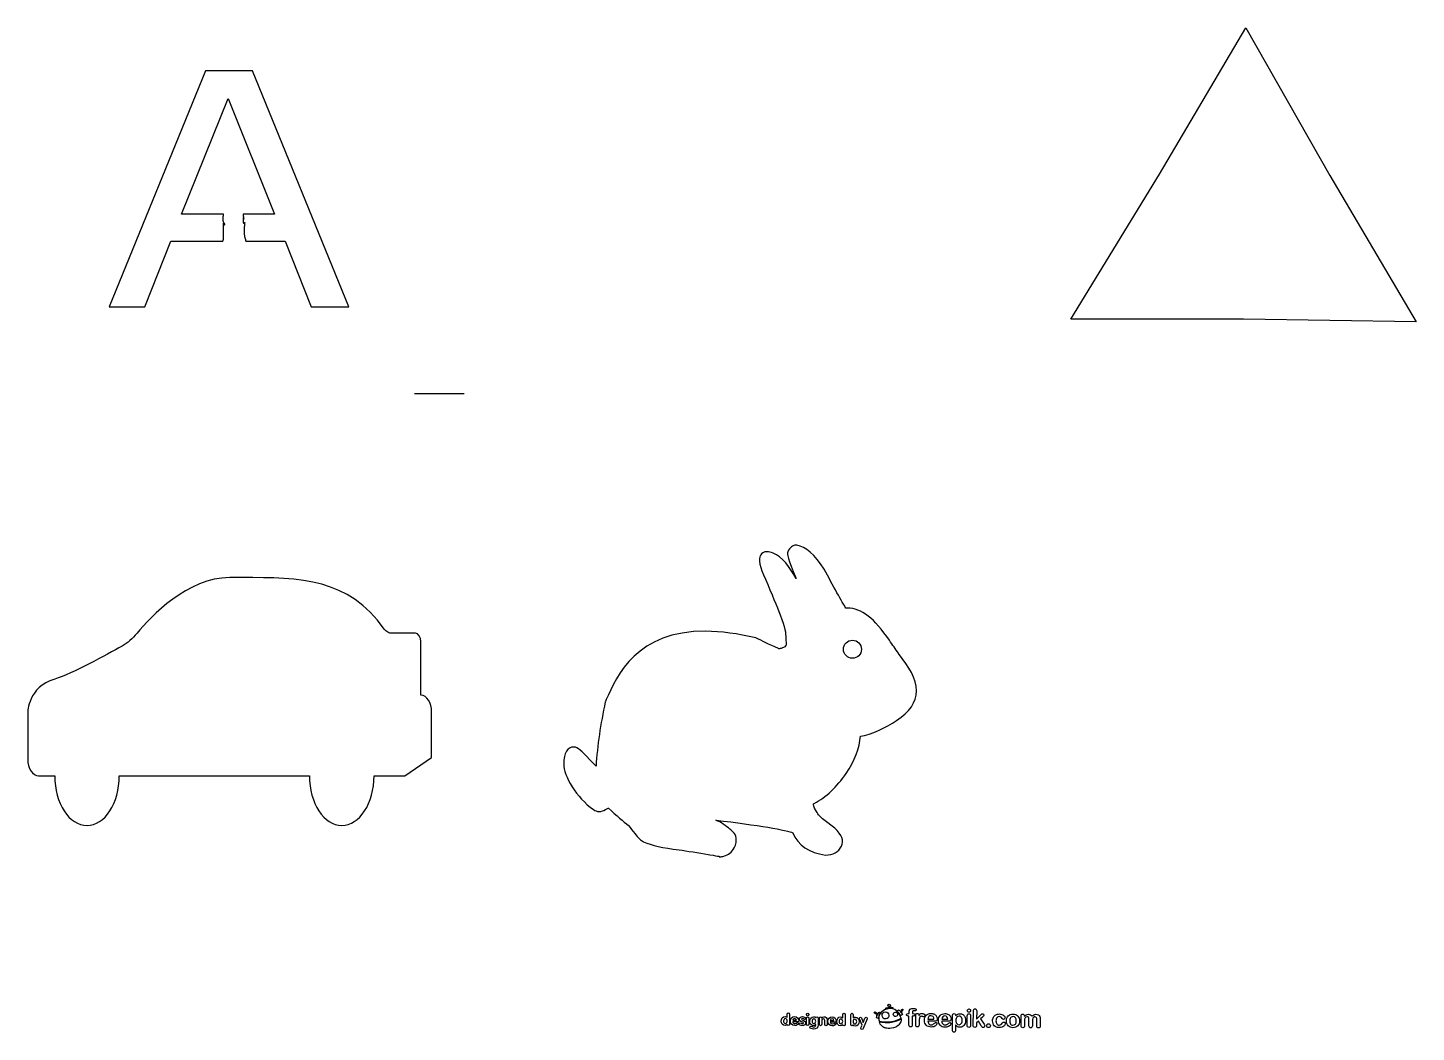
# Model space of a CAD drawing. Extents: x 59 to 1178, y 10 to 819.
import ezdxf

# ---------------------------------------------------------------- set-up
doc = ezdxf.new("R2010")
doc.units = 0
doc.layers.get('0').update_dxf_attribs({"linetype": 'CONTINUOUS'})

msp = doc.modelspace()

# ---------------------------------------------------------------- linework, layer by layer
at = {"color": 7}
for points in [[(1177.672166, 581.978781), (1038.56599, 584.155461), (899.441886, 584.190743), (970.921693, 700.972272), (1040.51499, 818.83955), (1108.141462, 699.881341)], [(231.436617, 376.171876)], [(752.64435, 31.167675), (752.998772, 31.29337), (753.454091, 30.041993), (753.103368, 29.909706)]]:
    msp.add_lwpolyline(points, close=True, dxfattribs=at)
for points in [[(202.212984, 784.098359), (124.619295, 594.110412), (153.395234, 594.110412), (174.296721, 647.061764), (216.096954, 647.061764)], [(234.630949, 647.061778), (266.491301, 647.061778), (287.392788, 594.110426), (317.599699, 594.110426), (240.007324, 784.098359), (202.212984, 784.098359)], [(216.709439, 668.752896), (182.886659, 668.752896), (220.393983, 762.02408), (257.758481, 668.752896), (232.553102, 668.752896), (232.553102, 668.154143)], [(232.55313, 665.69734), (232.55313, 662.173474)], [(216.651748, 650.055544), (216.651748, 655.521244)], [(678.678749, 402.268449), (677.994525, 402.332924)], [(371.42853, 331.303712), (352.256013, 331.303712)], [(375.766755, 281.462858), (375.766755, 324.615784)], [(646.216175, 327.32292), (645.672569, 327.534239)], [(669.847229, 326.729846), (669.859747, 326.163372)], [(760.673354, 315.11707), (760.564646, 315.270073)], [(525.123623, 277.950815), (524.486715, 276.484862), (524.33509, 276.00842)], [(59.051514, 267.75879), (59.051514, 230.048221)], [(338.043824, 216.672365), (362.752073, 216.672365), (384.443205, 231.241607), (384.443205, 268.08838)], [(67.727966, 216.672365), (80.74402, 216.672365)], [(132.806854, 216.672365), (285.98099, 216.672365)], [(709.184498, 174.454443), (700.464939, 181.014195)], [(607.338294, 153.192872), (608.516127, 153.010452)], [(616.046757, 151.747501), (616.064483, 151.307788), (616.685999, 151.33256)], [(670.910347, 22.133155), (670.930205, 24.696203)], [(672.814523, 24.681604), (672.752161, 16.632471)], [(715.665427, 21.786423), (715.685285, 24.349471)], [(717.565853, 24.334901), (717.503491, 16.285768)], [(722.073762, 16.249974), (722.136124, 24.299108)], [(724.020442, 24.284509), (724.000585, 21.721461)], [(745.334237, 26.38211), (745.99023, 25.862325)], [(750.416587, 28.577034), (750.108113, 29.299446)], [(755.959169, 30.018199), (755.819518, 29.297385)], [(759.5541, 27.158025), (760.454868, 28.221703)], [(763.748739, 24.271691), (762.270917, 23.388739)], [(768.949845, 16.038817), (769.005103, 23.171103), (768.265438, 23.176833)], [(768.3789, 25.1157), (769.020131, 25.110732), (769.026413, 25.921645)], [(772.353753, 23.145158), (771.696585, 23.15025), (771.641326, 16.017964)], [(771.716595, 25.732985), (771.711613, 25.089879), (772.36878, 25.084788)], [(774.424594, 15.997112), (774.482663, 23.492199)], [(804.011222, 11.935219), (804.101213, 23.550496)], [(806.642823, 23.546742), (806.640317, 23.223314)], [(815.911462, 15.674988), (815.971187, 23.383819)], [(818.665125, 23.43795), (818.604818, 15.654121)], [(820.763635, 15.638039), (820.85261, 27.122069)], [(823.537797, 27.256895), (823.487202, 20.726466), (826.538906, 23.879168)], [(859.284255, 15.399063), (859.343944, 23.103207)], [(861.911018, 23.239885), (861.909049, 22.98583)], [(675.32187, 19.748327), (678.313342, 19.72515)], [(679.362023, 18.461675), (675.348706, 18.492769)], [(686.374746, 16.52655), (686.41359, 21.54015)], [(688.294159, 21.52558), (688.255315, 16.51198)], [(693.841714, 15.791206), (693.845142, 16.233693), (693.81983, 16.233889)], [(695.767315, 21.46802), (695.725232, 16.036308)], [(696.798681, 16.445775), (696.837525, 21.459375)], [(698.70651, 19.707655), (698.681125, 16.431191)], [(701.109177, 16.412379), (701.134562, 19.688843)], [(703.017702, 20.006138), (702.989746, 16.397809)], [(705.561712, 19.514034), (708.554122, 19.49085)], [(709.601865, 18.227382), (705.590423, 18.258462)], [(730.336353, 13.727895), (731.177133, 15.761443), (729.140828, 20.9655)], [(730.883767, 21.58014), (732.145321, 18.024635), (733.561186, 21.559396)], [(735.293455, 20.917832), (732.083738, 13.101214)], [(744.451234, 21.197858), (742.928159, 21.734674)], [(777.13725, 18.225225), (777.119826, 15.97623)], [(789.516333, 19.058336), (784.250554, 19.099133)], [(784.2624, 20.62815), (789.143816, 20.59033)], [(800.710983, 18.97165), (795.447079, 19.012433)], [(795.458925, 20.54145), (800.336591, 20.50366)], [(806.583853, 15.935408), (806.552548, 11.894904)], [(827.278725, 15.180675), (824.938146, 19.108301), (823.464061, 17.739681), (823.447457, 15.59662)], [(828.186175, 22.189168), (826.746406, 20.893408), (829.471735, 16.528725)], [(862.086401, 19.013087), (862.058234, 15.377571)], [(865.629065, 15.349906), (865.662308, 19.640714)], [(868.42515, 18.907725), (868.397419, 15.328457)], [(871.911064, 15.301235), (871.946167, 19.832036)], [(874.740767, 20.536032), (874.700042, 15.279627)]]:
    msp.add_lwpolyline(points, dxfattribs=at)
at = {"color": 4}
msp.add_lwpolyline([(370.497945, 524.263793), (410.51589, 524.263793)], dxfattribs=at)
at = {"color": 7}
for points in [[(216.403186, 663.471225), (216.248892, 663.989906), (216.388561, 664.554122), (216.418303, 665.094452)], [(217.784714, 660.408785), (217.373161, 661.446773), (216.722102, 662.399065), (216.403186, 663.471225)], [(216.418303, 665.094452), (216.478842, 666.194688), (216.588959, 667.470628), (216.709439, 668.752896)], [(216.867354, 657.855837), (216.587588, 658.895702), (216.628917, 659.731106), (216.787704, 661.650237)], [(216.787704, 661.650237), (216.956524, 661.293162), (217.341886, 660.607256), (217.637775, 660.143735)], [(217.637775, 660.143735), (217.684955, 660.234755), (217.734792, 660.32228), (217.784714, 660.408785)], [(232.553102, 668.154143), (232.680762, 667.141671), (232.799189, 666.127455), (232.969205, 665.121916)], [(232.969233, 665.12193), (232.849441, 665.282517), (232.694332, 665.499037), (232.55313, 665.69734)], [(232.55313, 662.173474), (233.82656, 659.546135), (233.973893, 664.758239), (233.657255, 660.061357)], [(232.969205, 665.121916), (233.039728, 665.027381), (233.133757, 664.891432), (233.19168, 664.819791)], [(233.006288, 664.873369), (232.991522, 664.955845), (232.983155, 665.039327), (232.969233, 665.12193)], [(233.19168, 664.819791), (233.23204, 664.769869), (233.017615, 664.810158), (233.006288, 664.873369)], [(233.657255, 660.061357), (233.358075, 656.985537), (233.52963, 653.89609), (233.562495, 650.813611)], [(216.620177, 648.571015), (216.63438, 649.057676), (216.651748, 649.547037), (216.651748, 650.055544)], [(216.651748, 655.521244), (216.651748, 656.375231), (216.730617, 657.150096), (216.867354, 657.855837)], [(233.562495, 650.813611), (233.562537, 650.605444), (233.550823, 650.396039), (233.543299, 650.187394)], [(233.543299, 650.187394), (233.561229, 650.24948), (233.584151, 650.303353), (233.621578, 650.332962)], [(233.621578, 650.332962), (233.803441, 650.476856), (233.873831, 649.940133), (233.959409, 649.72459)], [(233.959409, 649.72459), (234.318537, 648.820034), (234.522028, 647.942991), (234.630949, 647.061778)], [(216.096954, 647.061764), (216.271427, 647.559809), (216.445099, 648.053501), (216.620177, 648.571015)], [(649.533936, 394.400142), (647.377158, 390.976326), (648.67991, 384.550118), (653.477841, 374.812692)], [(654.672648, 397.006237), (651.781766, 397.028634), (650.287186, 395.607366), (649.533936, 394.400142)], [(659.478635, 395.946143), (657.624438, 396.662139), (656.067372, 396.995431), (654.672648, 397.006237)], [(678.14938, 375.403483), (672.909806, 384.32858), (666.967334, 393.090054), (659.478635, 395.946143)], [(671.363106, 396.910738), (670.595869, 394.989312), (671.07917, 391.904311), (678.14938, 375.403483)], [(677.994525, 402.332924), (675.424852, 402.352833), (673.20028, 400.544138), (671.363106, 396.910738)], [(700.626549, 382.993767), (693.017112, 394.8156), (685.859534, 401.130782), (678.678749, 402.268449)], [(718.173535, 351.609902), (715.588217, 355.611474), (707.497413, 370.222425), (700.626549, 382.993767)], [(221.748047, 376.158144), (187.864769, 376.158144), (158.338708, 344.948099), (147.058868, 331.316073)], [(231.436617, 376.171876), (228.250652, 376.166926), (225.020995, 376.158144), (221.748047, 376.158144)], [(346.298674, 334.743807), (317.254514, 375.564489), (279.226061, 376.246119), (231.436617, 376.171876)], [(653.477841, 374.812692), (658.386978, 363.062501), (662.577353, 352.919793), (665.268704, 346.237678)], [(719.653213, 351.653385), (719.167173, 351.65715), (718.672614, 351.652529), (718.173535, 351.609902)], [(753.231768, 325.690729), (741.455696, 343.081807), (730.477116, 351.569525), (719.653213, 351.653385)], [(665.268704, 346.237678), (669.509732, 335.540882), (669.63903, 332.044408), (669.847229, 326.729846)], [(147.058868, 331.316073), (143.43243, 326.934627), (139.407075, 323.4695), (135.075529, 321.046602)], [(352.256013, 331.303712), (350.064998, 331.303712), (347.917535, 332.468769), (346.298674, 334.743807)], [(375.766755, 324.615784), (375.766755, 328.309785), (373.824843, 331.303712), (371.42853, 331.303712)], [(605.362405, 332.960843), (549.75096, 333.391702), (533.735608, 297.331092), (525.123623, 277.950815)], [(645.672569, 327.534239), (631.020451, 331.041791), (617.450013, 332.867193), (605.362405, 332.960843)], [(663.874292, 319.011693), (656.111789, 322.533493), (650.186445, 325.322522), (646.216175, 327.32292)], [(669.859747, 326.163372), (669.922362, 324.970961), (669.963223, 323.698411), (670.073969, 322.171718)], [(716.167298, 318.517784), (716.198373, 322.528672), (719.5034, 325.770297), (723.505835, 325.739288)], [(723.505835, 325.739288), (727.525175, 325.708147), (730.762672, 322.415833), (730.731597, 318.404945)], [(760.564646, 315.270073), (758.223022, 318.53854), (755.789269, 321.917614), (753.231768, 325.690729)], [(135.075529, 321.046602), (122.281165, 313.88687), (95.384419, 298.93742), (80.74402, 294.511874)], [(664.583515, 318.900531), (664.296117, 318.902758), (664.038567, 318.938567), (663.874292, 319.011693)], [(667.977208, 319.947817), (666.708166, 319.268699), (665.500652, 318.893425), (664.583515, 318.900531)], [(670.073969, 322.171718), (670.161875, 321.5159), (669.411866, 320.727093), (667.977208, 319.947817)], [(723.392963, 311.170763), (719.390528, 311.201772), (716.136125, 314.494217), (716.167298, 318.517784)], [(730.731597, 318.404945), (730.700424, 314.381378), (727.412303, 311.139622), (723.392963, 311.170763)], [(775.034322, 284.941362), (775.121134, 295.055158), (768.748319, 303.91718), (760.673354, 315.11707)], [(80.74402, 294.511874), (59.050982, 287.95138), (59.051514, 267.75879), (59.051514, 267.75879)], [(384.443205, 268.08838), (384.443205, 275.476396), (380.559374, 281.462858), (375.766755, 281.462858)], [(759.008238, 261.134009), (769.576527, 267.88246), (774.964281, 275.901015), (775.034322, 284.941362)], [(524.33509, 276.00842), (520.466141, 258.353926), (517.968785, 240.976219), (516.893113, 224.339849)], [(729.882217, 248.599291), (738.54654, 249.094312), (750.444847, 255.663392), (759.008238, 261.134009)], [(718.389159, 218.505543), (725.327253, 228.595845), (729.205407, 238.709854), (729.882217, 248.599291)], [(499.057553, 239.753289), (493.673074, 239.795006), (490.906777, 235.16708), (490.83572, 225.995714)], [(511.668429, 229.731317), (505.476541, 236.305299), (502.10904, 239.729647), (499.057553, 239.753289)], [(59.051514, 230.048221), (59.051514, 222.6628), (62.937021, 216.672365), (67.727966, 216.672365)], [(490.83572, 225.995714), (490.764696, 216.828574), (501.175238, 198.852112), (514.7079, 189.423188)], [(516.893113, 224.339849), (515.210919, 225.980157), (513.336962, 227.964314), (511.668429, 229.731317)], [(80.74402, 216.672365), (80.74402, 194.510954), (92.39992, 176.544775), (106.776126, 176.544775)], [(106.776126, 176.544775), (121.152326, 176.544775), (132.806854, 194.510954), (132.806854, 216.672365)], [(285.98099, 216.672365), (285.98099, 194.510954), (297.63689, 176.544775), (312.013089, 176.544775)], [(312.013089, 176.544775), (326.389296, 176.544775), (338.043824, 194.510954), (338.043824, 216.672365)], [(692.587461, 194.245592), (702.154125, 199.370302), (710.835615, 207.536632), (718.389159, 218.505543)], [(524.619384, 189.409798), (525.863656, 190.165188), (526.626609, 190.442465), (526.999321, 190.541018)], [(526.999321, 190.541018), (533.406493, 184.476798), (538.809962, 179.794029), (543.062851, 176.629102)], [(694.503309, 187.848448), (691.824747, 191.816928), (692.027216, 193.400368), (692.08858, 193.683081)], [(692.08858, 193.683081), (692.127666, 193.818032), (692.179955, 194.020508), (692.587461, 194.245592)], [(514.7079, 189.423188), (517.553218, 187.338519), (521.031771, 187.336928), (524.619384, 189.409798)], [(619.367347, 177.728597), (617.682107, 178.975847), (615.479409, 179.990411), (613.495307, 180.851121)], [(613.495307, 180.851121), (646.505099, 176.94774), (671.558446, 172.810133), (675.358316, 170.637761)], [(700.464939, 181.014195), (697.518416, 183.129235), (695.653959, 185.248572), (694.503309, 187.848448)], [(543.062851, 176.629102), (544.689809, 174.405938), (546.422559, 172.198861), (548.172771, 170.063503)], [(548.172771, 170.063503), (550.876264, 166.585125), (553.179942, 164.420118), (555.218137, 163.449095)], [(627.398913, 171.292523), (626.342496, 172.416553), (623.708696, 174.524944), (619.367347, 177.728597)], [(628.132369, 158.488423), (631.368874, 164.887917), (629.528097, 168.97248), (627.398913, 171.292523)], [(675.358316, 170.637761), (679.562515, 160.642881), (688.38367, 154.648719), (701.674738, 152.770534)], [(714.566254, 159.877161), (716.797597, 164.196457), (714.992594, 169.079589), (709.184498, 174.454443)], [(555.218137, 163.449095), (561.506955, 160.65725), (570.827303, 158.539321), (583.731733, 156.947321)], [(583.731733, 156.947321), (590.158082, 156.086007), (599.689455, 154.473646), (607.338294, 153.192872)], [(619.793016, 151.929811), (623.591661, 152.872519), (626.381361, 155.065691), (628.132369, 158.488423)], [(701.674738, 152.770534), (707.942542, 152.721974), (712.301888, 155.114319), (714.566254, 159.877161)], [(608.516127, 153.010452), (612.374276, 152.359237), (614.674802, 151.969465), (616.046757, 151.747501)], [(616.685999, 151.33256), (617.793751, 151.378924), (618.93977, 151.454579), (619.793016, 151.929811)], [(666.06794, 19.098393), (666.082154, 20.933025), (667.101789, 22.817995), (669.127665, 22.802299)], [(669.127665, 22.802299), (669.780146, 22.797244), (670.417737, 22.564485), (670.910347, 22.133155)], [(670.930205, 24.696203), (670.935049, 25.321497), (671.330123, 25.732824), (671.877607, 25.728582)], [(671.877607, 25.728582), (672.426028, 25.724333), (672.819368, 25.306898), (672.814523, 24.681604)], [(673.436355, 19.124479), (673.451136, 21.032234), (674.848296, 22.757711), (676.832924, 22.742335)], [(676.832924, 22.742335), (678.870987, 22.726545), (680.202838, 20.862733), (680.190672, 19.292468)], [(680.698354, 20.515912), (680.708472, 21.82181), (681.773777, 22.704209), (683.262483, 22.692675)], [(683.262483, 22.692675), (684.188705, 22.685499), (685.608432, 22.241361), (685.601234, 21.312326)], [(687.368379, 23.284055), (686.805896, 23.288413), (686.312995, 23.803185), (686.317447, 24.377855)], [(686.317447, 24.377855), (686.321602, 24.914089), (686.822304, 25.406162), (687.384787, 25.401804)], [(686.41359, 21.54015), (686.418456, 22.168256), (686.812643, 22.586152), (687.362939, 22.581889)], [(687.362939, 22.581889), (687.910423, 22.577647), (688.299025, 22.153686), (688.294159, 21.52558)], [(688.434259, 24.361455), (688.42969, 23.771785), (687.957112, 23.279494), (687.368379, 23.284055)], [(687.384787, 25.401804), (687.945395, 25.397461), (688.438529, 24.912688), (688.434259, 24.361455)], [(689.044773, 18.987841), (689.059445, 20.881534), (690.273093, 22.638434), (692.168661, 22.623748)], [(692.168661, 22.623748), (692.812704, 22.618758), (693.537008, 22.324388), (693.887879, 21.749777)], [(693.887879, 21.749777), (694.010744, 22.24009), (694.311111, 22.528397), (694.835158, 22.524336)], [(694.835158, 22.524336), (695.382642, 22.520095), (695.772181, 22.096127), (695.767315, 21.46802)], [(696.837525, 21.459375), (696.842391, 22.087481), (697.235641, 22.505385), (697.785937, 22.501121)], [(697.785937, 22.501121), (698.268735, 22.49738), (698.581706, 22.234323), (698.642062, 21.79603)], [(698.642062, 21.79603), (699.012587, 22.305987), (699.574306, 22.566018), (700.463967, 22.559125)], [(700.463967, 22.559125), (701.940485, 22.547685), (703.030027, 21.597028), (703.017702, 20.006138)], [(703.677135, 18.890179), (703.691916, 20.797934), (705.089076, 22.523411), (707.073704, 22.508035)], [(707.073704, 22.508035), (709.112705, 22.492238), (710.44268, 20.62844), (710.430514, 19.058175)], [(710.82302, 18.751661), (710.837234, 20.586293), (711.855931, 22.47127), (713.882745, 22.455567)], [(713.882745, 22.455567), (714.533351, 22.450526), (715.172817, 22.217752), (715.665427, 21.786423)], [(715.685285, 24.349471), (715.690129, 24.974765), (716.084265, 25.386099), (716.630812, 25.381864)], [(716.630812, 25.381864), (717.18017, 25.377608), (717.570698, 24.960195), (717.565853, 24.334901)], [(722.136124, 24.299108), (722.140968, 24.924402), (722.539799, 25.336637), (723.089158, 25.33238)], [(723.089158, 25.33238), (723.638516, 25.328124), (724.025287, 24.909802), (724.020442, 24.284509)], [(741.028239, 25.833596), (741.009408, 26.186252), (741.282662, 26.484144), (741.635347, 26.506725)], [(741.703316, 25.235848), (741.351575, 25.214197), (741.049897, 25.482792), (741.028239, 25.833596)], [(741.635347, 26.506725), (741.988011, 26.526493), (742.29155, 26.256009), (742.312256, 25.903338)], [(742.312256, 25.903338), (742.330164, 25.552563), (742.060667, 25.25558), (741.703316, 25.235848)], [(741.991318, 25.756291), (741.863763, 25.870721), (741.800235, 25.415574), (741.800235, 25.415574)], [(741.800235, 25.415574), (741.800235, 25.415574), (741.879784, 25.034321), (742.360496, 25.003409)], [(742.575677, 25.429254), (742.126628, 25.432733), (742.117027, 25.645627), (741.991318, 25.756291)], [(742.360496, 25.003409), (742.838396, 24.972518), (742.828025, 25.20698), (743.030927, 24.774145)], [(743.269544, 25.32075), (743.075617, 25.581011), (743.023788, 25.425782), (742.575677, 25.429254)], [(742.928159, 21.734674), (742.928159, 21.734674), (742.852625, 23.239055), (743.55669, 24.446761)], [(743.030927, 24.774145), (743.233794, 24.336623), (743.639982, 24.004403), (743.639982, 24.004403)], [(743.73114, 24.516525), (743.483952, 24.678757), (743.463508, 25.065177), (743.269544, 25.32075)], [(743.55669, 24.446761), (744.339611, 25.788861), (745.334237, 26.38211), (745.334237, 26.38211)], [(743.639982, 24.004403), (743.639982, 24.004403), (743.982042, 24.349576), (743.73114, 24.516525)], [(744.676965, 23.590556), (744.40886, 22.505101), (744.451234, 21.197858), (744.451234, 21.197858)], [(744.841295, 22.765237), (744.462862, 20.992491), (745.041727, 18.988259), (745.041727, 18.988259)], [(745.99023, 25.862325), (745.99023, 25.862325), (744.948791, 24.672233), (744.676965, 23.590556)], [(747.01468, 26.541638), (746.739857, 26.283134), (745.324105, 25.062191), (744.841295, 22.765237)], [(755.290482, 29.113849), (754.419439, 29.224663), (749.802863, 29.079488), (747.01468, 26.541638)], [(747.283377, 23.468214), (747.200619, 25.008276), (748.390301, 26.334099), (749.941613, 26.41677)], [(750.245218, 20.8305), (748.693877, 20.744079), (747.367952, 21.920637), (747.283377, 23.468214)], [(749.941613, 26.41677), (751.494887, 26.510677), (752.824496, 25.325653), (752.903519, 23.787494)], [(750.108113, 29.299446), (750.108113, 29.299446), (750.798889, 29.880987), (751.88565, 30.14445)], [(752.903519, 23.787494), (752.990922, 22.241771), (751.797489, 20.915977), (750.245218, 20.8305)], [(752.53389, 29.229088), (751.081064, 29.031275), (750.416587, 28.577034), (750.416587, 28.577034)], [(751.88565, 30.14445), (754.397316, 30.753134), (755.959169, 30.018199), (755.959169, 30.018199)], [(751.997874, 31.690298), (751.963788, 32.252142), (752.397843, 32.733481), (752.9634, 32.76285)], [(753.073289, 30.731313), (752.508633, 30.697249), (752.030063, 31.125657), (751.997874, 31.690298)], [(755.819518, 29.297385), (755.819518, 29.297385), (753.98958, 29.433441), (752.53389, 29.229088)], [(752.9634, 32.76285), (753.527068, 32.790359), (754.010362, 32.366602), (754.040676, 31.801975)], [(754.040676, 31.801975), (754.069194, 31.247675), (753.636055, 30.763516), (753.073289, 30.731313)], [(760.865222, 25.146165), (760.36562, 25.764116), (758.700556, 28.666479), (755.290482, 29.113849)], [(756.320115, 24.423856), (756.267619, 25.392729), (757.01848, 26.226937), (757.993915, 26.279382)], [(758.186025, 22.75935), (757.208751, 22.711607), (756.37447, 23.453093), (756.320115, 24.423856)], [(757.993915, 26.279382), (758.96752, 26.337465), (759.808319, 25.590304), (759.859898, 24.62425)], [(759.859898, 24.62425), (759.91424, 23.651613), (759.159615, 22.815559), (758.186025, 22.75935)], [(761.145332, 25.374706), (760.468698, 26.2556), (759.5541, 27.158025), (759.5541, 27.158025)], [(760.454868, 28.221703), (760.454868, 28.221703), (761.681047, 27.60281), (762.463456, 26.458589)], [(762.70213, 21.553388), (762.70213, 21.553388), (761.36949, 24.525364), (760.865222, 25.146165)], [(762.270917, 23.388739), (762.270917, 23.388739), (761.821928, 24.489125), (761.145332, 25.374706)], [(762.581891, 25.961743), (762.142501, 25.759829), (762.113547, 26.25788), (762.3471, 26.39295)], [(762.3471, 26.39295), (762.578779, 26.528034), (762.967073, 26.548464), (762.946157, 26.873948)], [(762.463456, 26.458589), (763.24306, 25.315327), (763.748739, 24.271691), (763.748739, 24.271691)], [(763.28803, 26.710982), (763.308285, 26.300188), (763.019392, 26.161797), (762.581891, 25.961743)], [(762.946157, 26.873948), (762.931796, 27.198444), (762.717395, 27.841375), (763.360326, 28.055775)], [(763.062011, 28.081639), (763.042257, 28.436177), (763.31365, 28.735959), (763.668225, 28.7604)], [(763.737058, 27.480141), (763.382512, 27.459449), (763.080871, 27.732732), (763.062011, 28.081639)], [(763.417586, 27.580942), (763.194156, 27.300477), (763.264991, 27.125548), (763.28803, 26.710982)], [(763.360326, 28.055775), (764.009804, 28.26825), (763.641953, 27.8614), (763.417586, 27.580942)], [(763.668225, 28.7604), (764.022742, 28.777341), (764.324391, 28.504996), (764.342299, 28.154222)], [(764.342299, 28.154222), (764.364865, 27.799661), (764.092542, 27.500825), (763.737058, 27.480141)], [(767.339425, 23.453078), (767.123305, 23.631946), (767.016395, 23.869968), (767.018669, 24.163397)], [(767.018669, 24.163397), (767.023659, 24.80744), (767.477052, 25.122687), (768.3789, 25.1157)], [(768.265438, 23.176833), (767.861387, 23.179964), (767.556433, 23.267642), (767.339425, 23.453078)], [(769.026413, 25.921645), (769.032943, 26.764432), (769.143133, 27.433911), (769.360734, 27.930053)], [(769.360734, 27.930053), (769.575507, 28.424341), (769.944855, 28.782428), (770.455674, 29.007227)], [(770.455674, 29.007227), (770.96645, 29.226402), (771.665745, 29.334425), (772.552594, 29.327554)], [(771.929527, 26.957622), (771.795172, 26.678342), (771.72075, 26.269219), (771.716595, 25.732985)], [(772.872251, 27.386269), (772.386641, 27.390031), (772.076149, 27.24712), (771.929527, 26.957622)], [(773.486639, 23.311699), (773.212927, 23.196629), (772.835613, 23.141425), (772.353753, 23.145158)], [(772.36878, 25.084788), (773.396249, 25.076827), (773.902943, 24.769142), (773.898113, 24.145724)], [(772.552594, 29.327554), (774.128484, 29.315344), (774.905519, 28.929625), (774.899491, 28.151523)], [(773.51769, 27.319391), (773.273307, 27.359723), (773.047558, 27.384911), (772.872251, 27.386269)], [(773.898113, 24.145724), (773.894736, 23.709799), (773.762263, 23.431442), (773.486639, 23.311699)], [(774.064708, 27.255151), (773.960649, 27.255958), (773.777973, 27.274248), (773.51769, 27.319391)], [(774.646129, 27.516905), (774.485379, 27.34002), (774.288764, 27.253415), (774.064708, 27.255151)], [(774.482663, 23.492199), (774.492047, 24.703413), (774.932671, 25.30658), (775.80452, 25.299825)], [(774.899491, 28.151523), (774.897588, 27.905906), (774.813405, 27.689051), (774.646129, 27.516905)], [(775.80452, 25.299825), (776.254507, 25.296339), (776.57215, 25.152311), (776.769653, 24.869522)], [(776.769653, 24.869522), (776.963362, 24.581138), (777.067946, 24.164065), (777.087098, 23.610775)], [(777.087098, 23.610775), (777.411998, 24.1614), (777.743338, 24.575095), (778.083988, 24.859339)], [(778.116577, 22.652146), (777.86184, 22.44505), (777.66354, 22.140953), (777.521635, 21.734227)], [(778.083988, 24.859339), (778.428345, 25.13793), (778.87849, 25.276009), (779.443786, 25.271629)], [(779.08175, 22.953115), (778.688012, 22.956165), (778.363785, 22.855549), (778.116577, 22.652146)], [(780.080652, 22.767245), (779.701884, 22.887371), (779.369554, 22.950885), (779.08175, 22.953115)], [(779.443786, 25.271629), (780.013769, 25.267213), (780.556406, 25.121442), (781.086711, 24.836075)], [(780.798255, 22.576055), (780.694196, 22.576861), (780.456557, 22.640579), (780.080652, 22.767245)], [(781.534794, 22.892858), (781.302506, 22.679026), (781.057935, 22.574043), (780.798255, 22.576055)], [(781.086711, 24.836075), (781.619785, 24.545062), (781.882162, 24.165205), (781.878589, 23.703969)], [(781.878589, 23.703969), (781.876025, 23.373041), (781.758609, 23.102068), (781.534794, 22.892858)], [(781.879624, 22.013527), (782.117419, 22.69608), (782.469688, 23.269931), (782.930043, 23.757629)], [(782.930043, 23.757629), (783.38377, 24.23694), (783.943519, 24.60574), (784.612073, 24.860255)], [(785.062047, 22.677016), (784.628124, 22.212552), (784.361274, 21.531161), (784.2624, 20.62815)], [(784.612073, 24.860255), (785.276863, 25.112925), (786.013788, 25.237532), (786.822827, 25.231264)], [(786.719219, 23.354198), (786.048926, 23.359391), (785.495942, 23.137731), (785.062047, 22.677016)], [(788.416387, 22.659466), (787.985868, 23.11844), (787.426072, 23.348721), (786.719219, 23.354198)], [(786.822827, 25.231264), (787.873733, 25.223122), (788.772936, 24.995836), (789.524144, 24.543753)], [(789.143816, 20.59033), (789.083429, 21.508638), (788.845025, 22.199569), (788.416387, 22.659466)], [(789.524144, 24.543753), (790.269741, 24.093588), (790.836231, 23.517306), (791.201092, 22.812271)], [(791.201092, 22.812271), (791.568737, 22.103464), (791.751605, 21.383901), (791.745947, 20.65361)], [(793.072399, 21.926856), (793.312069, 22.609395), (793.661526, 23.183267), (794.119068, 23.670987)], [(794.119068, 23.670987), (794.57467, 24.150284), (795.136294, 24.519069), (795.804849, 24.773585)], [(796.254823, 22.590345), (795.822774, 22.125866), (795.552174, 21.444505), (795.458925, 20.54145)], [(795.804849, 24.773585), (796.469639, 25.026254), (797.208439, 25.150847), (798.015602, 25.144593)], [(797.913869, 23.267512), (797.241701, 23.27272), (796.692467, 23.051031), (796.254823, 22.590345)], [(799.611037, 22.57278), (799.178643, 23.031769), (798.618848, 23.26205), (797.913869, 23.267512)], [(798.015602, 25.144593), (799.06557, 25.136458), (799.964774, 24.909172), (800.724419, 24.457024)], [(800.336591, 20.50366), (800.279954, 21.421938), (800.03405, 22.112927), (799.611037, 22.57278)], [(800.724419, 24.457024), (801.468141, 24.006873), (802.029006, 23.430636), (802.393867, 22.7256)], [(802.393867, 22.7256), (802.759637, 22.016808), (802.94813, 21.297201), (802.942472, 20.56691)], [(804.101213, 23.550496), (804.105186, 24.063293), (804.217834, 24.444932), (804.441968, 24.69539)], [(804.441968, 24.69539), (804.667026, 24.943967), (804.975541, 25.073768), (805.363654, 25.070761)], [(805.363654, 25.070761), (805.746143, 25.067797), (806.05261, 24.933232), (806.288723, 24.672644)], [(806.288723, 24.672644), (806.532307, 24.408249), (806.646622, 24.03704), (806.642823, 23.546742)], [(806.640317, 23.223314), (807.148555, 23.840958), (807.681786, 24.296215), (808.2353, 24.586311)], [(809.409167, 23.023732), (808.669501, 23.029463), (808.041011, 22.742761), (807.527432, 22.161722)], [(808.2353, 24.586311), (808.77191, 24.872787), (809.395576, 25.020772), (810.085555, 25.015427)], [(810.683774, 22.605095), (810.307149, 22.880833), (809.877902, 23.0201), (809.409167, 23.023732)], [(810.085555, 25.015427), (810.911468, 25.009028), (811.678517, 24.786516), (812.371746, 24.353632)], [(811.575576, 21.422525), (811.363953, 21.939805), (811.066932, 22.325555), (810.683774, 22.605095)], [(812.371746, 24.353632), (813.065884, 23.916991), (813.606699, 23.294033), (814.004351, 22.464989)], [(814.004351, 22.464989), (814.404829, 21.637799), (814.60075, 20.666877), (814.592027, 19.540974)], [(815.971187, 23.383819), (815.975255, 23.908804), (816.106804, 24.309984), (816.349797, 24.574359)], [(816.39909, 26.580288), (816.132817, 26.820483), (816.000298, 27.141207), (816.00353, 27.558382)], [(816.00353, 27.558382), (816.006487, 27.939933), (816.145805, 28.2548), (816.42238, 28.497352)], [(816.349797, 24.574359), (816.605072, 24.850828), (816.919219, 24.981523), (817.316707, 24.978443)], [(817.353612, 26.23257), (816.976748, 26.23549), (816.66079, 26.355129), (816.39909, 26.580288)], [(816.42238, 28.497352), (816.695227, 28.742746), (817.014941, 28.865898), (817.373992, 28.863116)], [(817.316707, 24.978443), (817.710445, 24.975392), (818.032841, 24.839766), (818.289427, 24.559332)], [(818.295631, 26.570282), (818.030437, 26.344517), (817.720163, 26.22973), (817.353612, 26.23257)], [(817.373992, 28.863116), (817.727419, 28.860378), (818.032156, 28.744576), (818.299497, 28.521248)], [(818.289427, 24.559332), (818.543294, 24.291107), (818.6688, 23.912311), (818.665125, 23.43795)], [(818.696887, 27.537515), (818.693691, 27.125027), (818.558995, 26.801686), (818.295631, 26.570282)], [(818.299497, 28.521248), (818.566793, 28.292295), (818.700206, 27.965939), (818.696887, 27.537515)], [(820.85261, 27.122069), (820.857215, 27.716427), (820.977929, 28.17113), (821.207201, 28.479675)], [(821.207201, 28.479675), (821.442142, 28.793802), (821.775212, 28.946851), (822.199887, 28.943561)], [(822.199887, 28.943561), (822.613312, 28.940358), (822.938456, 28.796272), (823.179969, 28.50658)], [(823.179969, 28.50658), (823.422499, 28.227193), (823.542061, 27.807191), (823.537797, 27.256895)], [(826.538906, 23.879168), (826.918813, 24.269049), (827.203091, 24.537792), (827.403906, 24.68249)], [(827.403906, 24.68249), (827.604677, 24.821564), (827.841515, 24.896607), (828.120882, 24.894442)], [(828.120882, 24.894442), (828.460247, 24.891813), (828.737834, 24.780909), (828.96681, 24.567254)], [(829.291499, 23.759401), (829.288492, 23.371288), (828.918738, 22.839762), (828.186175, 22.189168)], [(828.96681, 24.567254), (829.184508, 24.349935), (829.294004, 24.082829), (829.291499, 23.759401)], [(837.034153, 22.18347), (837.463482, 23.022981), (838.087313, 23.676293), (838.900876, 24.133128)], [(838.900876, 24.133128), (839.711657, 24.593736), (840.683705, 24.814024), (841.804921, 24.805337)], [(841.750455, 22.736635), (840.959229, 22.742765), (840.309969, 22.437473), (839.820466, 21.817809)], [(843.111557, 22.349203), (842.758223, 22.606011), (842.302626, 22.732357), (841.750455, 22.736635)], [(841.804921, 24.805337), (842.502401, 24.799933), (843.14002, 24.691865), (843.724371, 24.484832)], [(843.724371, 24.484832), (844.304987, 24.279702), (844.792277, 24.008732), (845.197615, 23.687769)], [(845.197615, 23.687769), (845.594429, 23.355622), (845.90304, 23.013846), (846.11305, 22.651271)], [(846.11305, 22.651271), (846.323939, 22.281188), (846.426307, 21.94101), (846.423822, 21.620395)], [(847.834785, 21.507515), (848.090356, 22.185243), (848.455742, 22.758055), (848.926293, 23.230673)], [(848.926293, 23.230673), (849.39874, 23.70609), (849.962239, 24.07486), (850.628919, 24.32939)], [(850.628919, 24.32939), (851.297459, 24.582031), (852.032531, 24.709465), (852.830319, 24.703284)], [(852.814878, 22.710219), (852.288018, 22.714301), (851.825736, 22.582878), (851.420502, 22.312259)], [(854.754852, 21.771723), (854.277778, 22.39325), (853.629541, 22.703907), (852.814878, 22.710219)], [(852.830319, 24.703284), (853.644982, 24.696972), (854.384554, 24.558113), (855.05, 24.29045)], [(855.05, 24.29045), (855.707946, 24.022844), (856.270308, 23.639726), (856.744721, 23.158848)], [(856.744721, 23.158848), (857.217107, 22.658299), (857.570769, 22.080854), (857.813083, 21.410519)], [(859.343944, 23.103207), (859.347837, 23.605692), (859.471785, 23.993806), (859.702562, 24.254526)], [(859.702562, 24.254526), (859.944589, 24.515158), (860.251236, 24.645912), (860.630912, 24.64297)], [(860.630912, 24.64297), (861.000276, 24.640108), (861.304897, 24.509307), (861.552376, 24.263632)], [(861.552376, 24.263632), (861.796105, 24.017986), (861.914395, 23.67581), (861.911018, 23.239885)], [(861.909049, 22.98583), (862.38582, 23.535278), (862.886843, 23.947659), (863.419449, 24.201353)], [(864.274533, 22.514677), (863.390497, 22.521527), (862.810675, 22.224135), (862.528441, 21.614116)], [(863.419449, 24.201353), (863.95776, 24.465315), (864.544705, 24.592959), (865.200935, 24.587875)], [(865.23827, 22.146262), (865.034815, 22.386908), (864.712332, 22.511285), (864.274533, 22.514677)], [(865.200935, 24.587875), (865.875915, 24.582645), (866.456087, 24.441271), (866.938697, 24.171274)], [(866.938697, 24.171274), (867.424061, 23.893756), (867.819306, 23.480056), (868.131988, 22.937617)], [(868.131988, 22.937617), (868.59466, 23.482487), (869.084404, 23.891205), (869.604889, 24.15343)], [(870.506846, 22.466392), (870.153419, 22.46913), (869.814105, 22.35738), (869.493767, 22.153606)], [(869.604889, 24.15343), (870.127227, 24.412829), (870.702957, 24.545247), (871.332938, 24.540366)], [(871.493118, 22.10249), (871.275566, 22.338557), (870.944645, 22.463), (870.506846, 22.466392)], [(871.332938, 24.540366), (872.066979, 24.534679), (872.705158, 24.377855), (873.235419, 24.086863)], [(873.235419, 24.086863), (873.761946, 23.797775), (874.154298, 23.373785), (874.413623, 22.842073)], [(874.413623, 22.842073), (874.643248, 22.349029), (874.748859, 21.580375), (874.740767, 20.536032)], [(669.136097, 15.541078), (667.241467, 15.555757), (666.054155, 17.319071), (666.06794, 19.098393)], [(667.948218, 19.167265), (667.941427, 18.290729), (668.419113, 17.264185), (669.397833, 17.256602)], [(669.427388, 21.071175), (668.448667, 21.078758), (667.95511, 20.056926), (667.948218, 19.167265)], [(670.865831, 16.38739), (670.50793, 15.812646), (669.777328, 15.53611), (669.136097, 15.541078)], [(669.397833, 17.256602), (670.428115, 17.24862), (670.880582, 18.291396), (670.8877, 19.210118)], [(670.8877, 19.210118), (670.894768, 20.122278), (670.433295, 21.063382), (669.427388, 21.071175)], [(671.799098, 15.595448), (671.280676, 15.599465), (670.980989, 15.883045), (670.865831, 16.38739)], [(672.752161, 16.632471), (672.747273, 16.001552), (672.347519, 15.591199), (671.799098, 15.595448)], [(676.934165, 15.480395), (674.816416, 15.496803), (673.420252, 17.046103), (673.436355, 19.124479)], [(676.820743, 21.170195), (675.986393, 21.176659), (675.417111, 20.545425), (675.32187, 19.748327)], [(675.348706, 18.492769), (675.476547, 17.568313), (676.240959, 17.12644), (677.120308, 17.119627)], [(678.313342, 19.72515), (678.21755, 20.550917), (677.697279, 21.163404), (676.820743, 21.170195)], [(680.013848, 17.040957), (680.00758, 16.231919), (678.332873, 15.469558), (676.934165, 15.480395)], [(677.120308, 17.119627), (678.084029, 17.112161), (678.754544, 17.861676), (679.255154, 17.857797)], [(679.255154, 17.857797), (679.656392, 17.854689), (680.017036, 17.452508), (680.013848, 17.040957)], [(680.190672, 19.292468), (680.186328, 18.731859), (679.934818, 18.457237), (679.362023, 18.461675)], [(683.046859, 15.43319), (681.990328, 15.441375), (680.42655, 16.048821), (680.43313, 16.898171)], [(680.43313, 16.898171), (680.435338, 17.183162), (680.727377, 17.727479), (681.249548, 17.723433)], [(683.940275, 17.605083), (683.946964, 18.468495), (680.681656, 18.360664), (680.698354, 20.515912)], [(681.249548, 17.723433), (681.980776, 17.717768), (682.302092, 17.079634), (683.188941, 17.072763)], [(682.500356, 20.525389), (682.49358, 19.650728), (685.760749, 19.756669), (685.744152, 17.614546)], [(683.143816, 21.050107), (682.806326, 21.052722), (682.503225, 20.89569), (682.500356, 20.525389)], [(685.744152, 17.614546), (685.734456, 16.363021), (684.669623, 15.420617), (683.046859, 15.43319)], [(684.82698, 20.483925), (684.473553, 20.486663), (683.759735, 21.045335), (683.143816, 21.050107)], [(683.188941, 17.072763), (683.765486, 17.068296), (683.937544, 17.252594), (683.940275, 17.605083)], [(685.601234, 21.312326), (685.597922, 20.884839), (685.269467, 20.480497), (684.82698, 20.483925)], [(687.307877, 15.474914), (686.757581, 15.479178), (686.369858, 15.895632), (686.374746, 16.52655)], [(688.255315, 16.51198), (688.250427, 15.881062), (687.85536, 15.470673), (687.307877, 15.474914)], [(691.919288, 15.364524), (689.947785, 15.379799), (689.030276, 17.116647), (689.044773, 18.987841)], [(692.080239, 12.663196), (691.310575, 12.669159), (689.117042, 13.068666), (689.125031, 14.099885)], [(689.125031, 14.099885), (689.127748, 14.450499), (689.522327, 14.919019), (689.892628, 14.91615)], [(689.892628, 14.91615), (690.491673, 14.911509), (691.153698, 14.323237), (692.237415, 14.314841)], [(690.929389, 19.011678), (690.921596, 18.005771), (691.395423, 17.086135), (692.374143, 17.078552)], [(692.403698, 20.893125), (691.424977, 20.900708), (690.93618, 19.888214), (690.929389, 19.011678)], [(693.81983, 16.233889), (693.425397, 15.663177), (692.779887, 15.357857), (691.919288, 15.364524)], [(695.725232, 16.036308), (695.70772, 13.776064), (694.222363, 12.6466), (692.080239, 12.663196)], [(692.237415, 14.314841), (693.153325, 14.307745), (693.834269, 14.830297), (693.841714, 15.791206)], [(692.374143, 17.078552), (693.379113, 17.070766), (693.858913, 18.011139), (693.866009, 18.927049)], [(693.866009, 18.927049), (693.873062, 19.837335), (693.437729, 20.885114), (692.403698, 20.893125)], [(697.730874, 15.394147), (697.180578, 15.39841), (696.793793, 15.814857), (696.798681, 16.445775)], [(698.681125, 16.431191), (698.676237, 15.800272), (698.279295, 15.389898), (697.730874, 15.394147)], [(699.917427, 20.991125), (699.14495, 20.99711), (698.712175, 20.438883), (698.70651, 19.707655)], [(701.134562, 19.688843), (701.141353, 20.56538), (700.598032, 20.985852), (699.917427, 20.991125)], [(702.044182, 15.360729), (701.497636, 15.364963), (701.104289, 15.781461), (701.109177, 16.412379)], [(702.989746, 16.397809), (702.984857, 15.766891), (702.593541, 15.356472), (702.044182, 15.360729)], [(707.174945, 15.246095), (705.057196, 15.262503), (703.661032, 16.811803), (703.677135, 18.890179)], [(707.061523, 20.935895), (706.225298, 20.942373), (705.656016, 20.31114), (705.561712, 19.514034)], [(705.590423, 18.258462), (705.715452, 17.334028), (706.481739, 16.89214), (707.358276, 16.885349)], [(708.554122, 19.49085), (708.456455, 20.316631), (707.937122, 20.929111), (707.061523, 20.935895)], [(710.260253, 16.806614), (710.253985, 15.997576), (708.572716, 15.235266), (707.174945, 15.246095)], [(707.358276, 16.885349), (708.325747, 16.877853), (708.996261, 17.627369), (709.492184, 17.623526)], [(709.492184, 17.623526), (709.897172, 17.620389), (710.263441, 17.218164), (710.260253, 16.806614)], [(710.430514, 19.058175), (710.426171, 18.497567), (710.175598, 18.222937), (709.601865, 18.227382)], [(713.888365, 15.194368), (711.996546, 15.209025), (710.809234, 16.972339), (710.82302, 18.751661)], [(712.703298, 18.820533), (712.696507, 17.943997), (713.170443, 16.917482), (714.151976, 16.909877)], [(714.18153, 20.72445), (713.199997, 20.732055), (712.71019, 19.710194), (712.703298, 18.820533)], [(715.620911, 16.040658), (715.261135, 15.465928), (714.529595, 15.1894), (713.888365, 15.194368)], [(714.151976, 16.909877), (715.18132, 16.901902), (715.635662, 17.944663), (715.64278, 18.863386)], [(715.64278, 18.863386), (715.649848, 19.775546), (715.1865, 20.716664), (714.18153, 20.72445)], [(716.552303, 15.248731), (716.032944, 15.252755), (715.735132, 15.53632), (715.620911, 16.040658)], [(717.503491, 16.285768), (717.498603, 15.654849), (717.101662, 15.244474), (716.552303, 15.248731)], [(723.010642, 15.198309), (722.461284, 15.202566), (722.068874, 15.619056), (722.073762, 16.249974)], [(723.956068, 15.975696), (723.833116, 15.474133), (723.530939, 15.194278), (723.010642, 15.198309)], [(725.672481, 15.102684), (725.030313, 15.107659), (724.303153, 15.396427), (723.956068, 15.975696)], [(723.977945, 18.799361), (723.97082, 17.879701), (724.408951, 16.830025), (725.438295, 16.82205)], [(725.467849, 20.636623), (724.462879, 20.644409), (723.985005, 19.710583), (723.977945, 18.799361)], [(724.000585, 21.721461), (724.501694, 22.145091), (725.14094, 22.367958), (725.793421, 22.362903)], [(725.438295, 16.82205), (726.417016, 16.814467), (726.907745, 17.834446), (726.914529, 18.710045)], [(726.914529, 18.710045), (726.921429, 19.600643), (726.44657, 20.62904), (725.467849, 20.636623)], [(728.794451, 18.61204), (728.780666, 16.832718), (727.568049, 15.087998), (725.672481, 15.102684)], [(725.793421, 22.362903), (727.81836, 22.347214), (728.808672, 20.44761), (728.794451, 18.61204)], [(729.140828, 20.9655), (729.089419, 21.106528), (729.049303, 21.253093), (729.050806, 21.447149)], [(729.050806, 21.447149), (729.054482, 21.92151), (729.554894, 22.255143), (729.947695, 22.2521)], [(729.947695, 22.2521), (730.402368, 22.248577), (730.72853, 21.993855), (730.883767, 21.58014)], [(731.190156, 12.35999), (730.549863, 12.36495), (730.214609, 12.777248), (730.217703, 13.176611)], [(730.217703, 13.176611), (730.219178, 13.366917), (730.274103, 13.558685), (730.336353, 13.727895)], [(732.083738, 13.101214), (731.926041, 12.713362), (731.63358, 12.356554), (731.190156, 12.35999)], [(733.561186, 21.559396), (733.72094, 21.970671), (734.047259, 22.220338), (734.50662, 22.216779)], [(734.50662, 22.216779), (734.898484, 22.213743), (735.389916, 21.872425), (735.386241, 21.398065)], [(735.386241, 21.398065), (735.384738, 21.204008), (735.35923, 21.057951), (735.293455, 20.917832)], [(745.041727, 18.988259), (745.041727, 18.988259), (748.106986, 18.324178), (750.421132, 18.366251)], [(746.757847, 15.437535), (745.3264, 17.031173), (745.09656, 18.706441), (745.09656, 18.706441)], [(745.09656, 18.706441), (745.09656, 18.706441), (746.925046, 18.261949), (748.238242, 18.104583)], [(749.648167, 13.612275), (749.648167, 13.612275), (748.180035, 13.858969), (746.757847, 15.437535)], [(748.238242, 18.104583), (750.555513, 17.824122), (752.644389, 17.953255), (753.628639, 18.054382)], [(758.285921, 14.256937), (753.557671, 12.282572), (749.648167, 13.612275), (749.648167, 13.612275)], [(750.421132, 18.366251), (754.089226, 18.428772), (755.939496, 18.738822), (757.860185, 19.304271)], [(753.628639, 18.054382), (755.761336, 18.273179), (756.897768, 18.655323), (757.360821, 18.765177)], [(757.360821, 18.765177), (760.086441, 19.399392), (762.716566, 21.139692), (762.716566, 21.139692)], [(757.860185, 19.304271), (760.690467, 20.136431), (762.70213, 21.553388), (762.70213, 21.553388)], [(761.478496, 16.835717), (760.86979, 15.956344), (759.66757, 14.948441), (758.285921, 14.256937)], [(762.716566, 21.139692), (762.716566, 21.139692), (763.031652, 19.092502), (761.478496, 16.835717)], [(769.318276, 14.826551), (769.069169, 15.104114), (768.945741, 15.509145), (768.949845, 16.038817)], [(770.268395, 14.394489), (769.885906, 14.397453), (769.57388, 14.540499), (769.318276, 14.826551)], [(771.248531, 14.811596), (770.996962, 14.529474), (770.671508, 14.391366), (770.268395, 14.394489)], [(771.641326, 16.017964), (771.637223, 15.488292), (771.509408, 15.085208), (771.248531, 14.811596)], [(774.788287, 14.77832), (774.543853, 15.053972), (774.420418, 15.458065), (774.424594, 15.997112)], [(775.745012, 14.351832), (775.349399, 14.354898), (775.033579, 14.492348), (774.788287, 14.77832)], [(776.720351, 14.754913), (776.462286, 14.481279), (776.13875, 14.348782), (775.745012, 14.351832)], [(777.119826, 15.97623), (777.115613, 15.432496), (776.973708, 15.025771), (776.720351, 14.754913)], [(777.228198, 20.283332), (777.170375, 19.717513), (777.143518, 19.034263), (777.13725, 18.225225)], [(777.521635, 21.734227), (777.384417, 21.327466), (777.287845, 20.842574), (777.228198, 20.283332)], [(782.914133, 15.7747), (781.963699, 16.771156), (781.490299, 18.108926), (781.50338, 19.797313)], [(781.50338, 19.797313), (781.509532, 20.591352), (781.634336, 21.331969), (781.879624, 22.013527)], [(786.935683, 14.26506), (785.202297, 14.27849), (783.863629, 14.778251), (782.914133, 15.7747)], [(784.250554, 19.099133), (784.255178, 18.485954), (784.370032, 17.942235), (784.606437, 17.477265)], [(784.606437, 17.477265), (784.843772, 17.01135), (785.161656, 16.656376), (785.557292, 16.414241)], [(785.557292, 16.414241), (785.954817, 16.173967), (786.389834, 16.053406), (786.868882, 16.049694)], [(786.868882, 16.049694), (787.193247, 16.047181), (787.486974, 16.083344), (787.754763, 16.160022)], [(788.945091, 14.543876), (788.361402, 14.352455), (787.690347, 14.259214), (786.935683, 14.26506)], [(787.754763, 16.160022), (788.018738, 16.228291), (788.279362, 16.34815), (788.529986, 16.508401)], [(788.529986, 16.508401), (788.782477, 16.6677), (789.010646, 16.833749), (789.222099, 17.020554)], [(790.401141, 15.278867), (790.010725, 14.984696), (789.525021, 14.734389), (788.945091, 14.543876)], [(789.222099, 17.020554), (789.434454, 17.202665), (789.711065, 17.449904), (790.046316, 17.763254)], [(791.151741, 19.346612), (790.763933, 19.14711), (790.219437, 19.052889), (789.516333, 19.058336)], [(790.046316, 17.763254), (790.190657, 17.879326), (790.38706, 17.938744), (790.63924, 17.93679)], [(791.276489, 16.207739), (791.078, 15.879267), (790.789711, 15.576803), (790.401141, 15.278867)], [(790.63924, 17.93679), (790.917669, 17.934633), (791.138332, 17.857921), (791.311496, 17.70095)], [(791.745947, 20.65361), (791.740754, 19.983318), (791.541408, 19.544224), (791.151741, 19.346612)], [(791.560583, 17.057751), (791.558694, 16.814008), (791.463698, 16.532548), (791.276489, 16.207739)], [(791.311496, 17.70095), (791.482821, 17.54868), (791.562754, 17.338055), (791.560583, 17.057751)], [(794.105033, 15.688043), (793.154599, 16.684499), (792.684012, 18.022248), (792.697093, 19.710635)], [(792.697093, 19.710635), (792.703245, 20.504673), (792.827112, 21.245298), (793.072399, 21.926856)], [(798.126583, 14.178404), (796.398822, 14.19179), (795.060154, 14.691551), (794.105033, 15.688043)], [(795.447079, 19.012433), (795.447953, 18.399283), (795.568432, 17.855521), (795.802962, 17.390565)], [(795.802962, 17.390565), (796.036547, 16.924679), (796.356306, 16.569691), (796.750067, 16.32757)], [(796.750067, 16.32757), (797.145717, 16.08731), (797.584484, 15.96672), (798.065407, 15.962994)], [(798.065407, 15.962994), (798.386022, 15.96051), (798.683499, 15.996644), (798.945663, 16.073365)], [(800.139741, 14.457191), (799.557927, 14.265755), (798.883123, 14.172543), (798.126583, 14.178404)], [(798.945663, 16.073365), (799.213388, 16.141605), (799.470262, 16.261494), (799.724636, 16.421716)], [(799.724636, 16.421716), (799.977127, 16.581014), (800.205296, 16.747064), (800.418624, 16.933854)], [(801.592041, 15.192211), (801.205375, 14.89801), (800.717797, 14.647718), (800.139741, 14.457191)], [(800.418624, 16.933854), (800.625354, 17.116008), (800.905715, 17.363218), (801.240966, 17.676568)], [(802.350141, 19.259897), (801.958583, 19.060425), (801.414087, 18.966203), (800.710983, 18.97165)], [(801.240966, 17.676568), (801.383432, 17.792655), (801.58171, 17.852058), (801.83389, 17.850105)], [(802.461764, 16.121126), (802.2764, 15.792552), (801.984361, 15.490118), (801.592041, 15.192211)], [(801.83389, 17.850105), (802.114194, 17.847933), (802.332982, 17.771236), (802.508021, 17.61425)], [(802.942472, 20.56691), (802.937279, 19.896618), (802.736058, 19.457538), (802.350141, 19.259897)], [(802.754295, 16.971072), (802.752407, 16.72733), (802.654598, 16.445892), (802.461764, 16.121126)], [(802.508021, 17.61425), (802.675596, 17.462009), (802.756467, 17.251377), (802.754295, 16.971072)], [(804.24271, 10.593698), (804.087612, 10.904284), (804.006653, 11.345549), (804.011222, 11.935219)], [(806.552548, 11.894904), (806.543382, 10.711815), (806.104757, 10.12457), (805.247908, 10.131209)], [(808.069541, 14.566357), (807.547833, 14.872283), (807.055484, 15.337361), (806.583853, 15.935408)], [(806.740548, 19.582116), (806.732282, 18.515273), (806.979873, 17.678955), (807.482397, 17.075043)], [(807.527432, 22.161722), (807.01197, 21.579761), (806.749387, 20.723019), (806.740548, 19.582116)], [(807.482397, 17.075043), (807.984993, 16.480507), (808.605165, 16.177568), (809.35608, 16.17175)], [(810.00088, 14.086379), (809.234028, 14.092321), (808.586489, 14.251092), (808.069541, 14.566357)], [(809.35608, 16.17175), (809.803254, 16.168286), (810.219585, 16.298189), (810.604042, 16.54928)], [(811.798128, 14.450279), (811.234629, 14.20245), (810.642111, 14.081411), (810.00088, 14.086379)], [(810.604042, 16.54928), (810.989502, 16.808802), (811.298117, 17.19361), (811.529031, 17.714024)], [(811.529031, 17.714024), (811.763666, 18.230659), (811.88387, 18.861622), (811.88955, 19.594725)], [(811.88955, 19.594725), (811.895056, 20.305329), (811.790085, 20.914598), (811.575576, 21.422525)], [(813.249323, 15.526568), (812.836031, 15.062881), (812.353191, 14.698173), (811.798128, 14.450279)], [(814.226532, 17.259987), (813.988679, 16.569934), (813.657935, 15.991229), (813.249323, 15.526568)], [(814.592027, 19.540974), (814.585636, 18.715998), (814.462554, 17.955679), (814.226532, 17.259987)], [(816.271456, 14.462788), (816.032748, 14.751521), (815.907409, 15.151879), (815.911462, 15.674988)], [(817.231887, 14.030646), (816.834399, 14.033726), (816.522373, 14.176773), (816.271456, 14.462788)], [(818.211035, 14.441198), (817.950099, 14.160086), (817.625625, 14.027596), (817.231887, 14.030646)], [(818.604818, 15.654121), (818.600649, 15.116012), (818.469085, 14.712957), (818.211035, 14.441198)], [(821.109517, 14.419385), (820.879145, 14.694928), (820.759459, 15.098993), (820.763635, 15.638039)], [(822.084053, 13.99276), (821.667816, 13.995985), (821.345434, 14.133486), (821.109517, 14.419385)], [(823.026698, 14.411094), (822.759192, 14.129096), (822.43748, 13.990021), (822.084053, 13.99276)], [(823.447457, 15.59662), (823.443441, 15.078198), (823.305387, 14.684568), (823.026698, 14.411094)], [(827.994071, 14.214166), (827.818291, 14.396471), (827.575142, 14.717115), (827.278725, 15.180675)], [(828.752291, 13.941096), (828.424176, 13.943639), (828.170767, 14.029042), (827.994071, 14.214166)], [(829.675735, 14.301453), (829.439464, 14.057651), (829.127279, 13.938191), (828.752291, 13.941096)], [(829.471735, 16.528725), (829.668918, 16.204688), (829.818907, 15.960706), (829.905722, 15.791278)], [(830.037006, 15.311184), (830.03368, 14.881822), (829.913917, 14.549928), (829.675735, 14.301453)], [(829.905722, 15.791278), (829.992566, 15.625601), (830.038161, 15.460242), (830.037006, 15.311184)], [(832.067752, 14.310532), (831.77539, 14.571555), (831.627341, 14.944901), (831.631031, 15.421137)], [(831.631031, 15.421137), (831.634118, 15.819562), (831.782106, 16.164363), (832.06557, 16.449051)], [(832.06557, 16.449051), (832.351875, 16.737466), (832.700767, 16.875393), (833.113255, 16.872197)], [(833.117475, 13.9077), (832.708737, 13.910867), (832.361945, 14.04387), (832.067752, 14.310532)], [(833.113255, 16.872197), (833.52668, 16.868994), (833.879017, 16.725635), (834.173072, 16.44116)], [(834.15649, 14.300912), (833.85815, 14.032278), (833.511213, 13.904649), (833.117475, 13.9077)], [(834.604691, 15.398098), (834.601031, 14.925612), (834.44821, 14.562097), (834.15649, 14.300912)], [(834.173072, 16.44116), (834.460528, 16.15205), (834.607815, 15.801211), (834.604691, 15.398098)], [(837.735883, 15.345328), (836.813429, 16.322816), (836.35476, 17.625784), (836.367376, 19.254173)], [(836.367376, 19.254173), (836.375983, 20.365077), (836.595391, 21.336531), (837.034153, 22.18347)], [(841.624479, 13.858282), (839.958592, 13.871188), (838.662088, 14.36781), (837.735883, 15.345328)], [(839.069511, 19.277301), (839.065604, 18.772941), (839.128503, 18.29994), (839.249926, 17.878049)], [(839.820466, 21.817809), (839.330069, 21.203778), (839.077813, 20.348832), (839.069511, 19.277301)], [(839.249926, 17.878049), (839.365724, 17.456202), (839.54572, 17.091984), (839.781499, 16.788273)], [(839.781499, 16.788273), (840.017322, 16.490187), (840.298702, 16.263938), (840.631229, 16.104794)], [(840.631229, 16.104794), (840.9684, 15.939989), (841.336245, 15.862137), (841.735609, 15.859043)], [(843.734371, 14.158819), (843.108402, 13.955538), (842.404456, 13.852239), (841.624479, 13.858282)], [(841.735609, 15.859043), (842.277467, 15.854845), (842.739698, 15.979705), (843.124126, 16.227047)], [(844.133137, 21.218129), (843.80797, 21.722226), (843.469629, 22.098921), (843.111557, 22.349203)], [(843.124126, 16.227047), (843.517929, 16.474316), (843.857437, 16.853259), (844.158574, 17.361879)], [(845.291399, 14.979281), (844.880933, 14.638388), (844.362251, 14.366774), (843.734371, 14.158819)], [(844.626613, 20.656477), (844.4794, 20.774808), (844.314899, 20.960776), (844.133137, 21.218129)], [(844.158574, 17.361879), (844.324026, 17.661544), (844.499296, 17.89738), (844.689035, 18.064665)], [(845.187738, 20.476812), (844.96087, 20.478569), (844.774792, 20.541888), (844.626613, 20.656477)], [(844.689035, 18.064665), (844.880642, 18.230998), (845.115715, 18.320117), (845.392269, 18.317975)], [(846.060341, 20.809436), (845.816723, 20.585379), (845.522415, 20.474219), (845.187738, 20.476812)], [(846.22141, 16.066171), (846.018729, 15.680542), (845.708478, 15.326685), (845.291399, 14.979281)], [(845.392269, 18.317975), (845.724134, 18.315404), (845.995958, 18.186731), (846.207769, 17.935708)], [(846.423822, 21.620395), (846.42136, 21.302592), (846.302041, 21.027883), (846.060341, 20.809436)], [(846.207769, 17.935708), (846.424297, 17.688398), (846.533735, 17.413792), (846.5316, 17.138175)], [(846.5316, 17.138175), (846.528985, 16.800685), (846.424034, 16.4443), (846.22141, 16.066171)], [(847.792763, 17.05177), (847.559831, 17.722969), (847.437114, 18.461755), (847.443353, 19.267043)], [(847.443353, 19.267043), (847.449657, 20.080769), (847.587652, 20.829722), (847.834785, 21.507515)], [(848.868647, 15.306194), (848.394357, 15.803009), (848.039794, 16.385148), (847.792763, 17.05177)], [(850.550185, 14.167195), (849.905335, 14.430949), (849.339238, 14.815971), (848.868647, 15.306194)], [(850.146084, 19.246103), (850.140608, 18.53925), (850.239975, 17.932837), (850.45056, 17.402439)], [(850.484896, 21.108222), (850.266097, 20.578339), (850.151604, 19.958582), (850.146084, 19.246103)], [(850.45056, 17.402439), (850.663986, 16.87577), (850.963644, 16.467498), (851.361788, 16.185968)], [(851.420502, 22.312259), (851.015254, 22.039766), (850.708434, 21.644631), (850.484896, 21.108222)], [(852.745499, 13.755487), (851.932711, 13.761784), (851.197805, 13.897795), (850.550185, 14.167195)], [(851.361788, 16.185968), (851.760876, 15.905368), (852.22475, 15.758332), (852.760984, 15.754177)], [(854.971274, 14.129192), (854.304587, 13.873724), (853.565787, 13.749132), (852.745499, 13.755487)], [(852.760984, 15.754177), (853.575647, 15.747866), (854.228635, 16.050316), (854.715268, 16.662501)], [(854.715268, 16.662501), (855.20097, 17.275632), (855.449411, 18.12217), (855.4578, 19.20495)], [(855.4578, 19.20495), (855.466312, 20.303667), (855.231025, 21.15489), (854.754852, 21.771723)], [(856.67209, 15.236361), (856.197681, 14.749709), (855.623877, 14.381956), (854.971274, 14.129192)], [(857.776802, 16.969729), (857.513746, 16.293934), (857.152037, 15.711719), (856.67209, 15.236361)], [(858.162406, 19.183996), (858.156204, 18.383395), (858.022054, 17.646599), (857.776802, 16.969729)], [(857.813083, 21.410519), (858.049736, 20.73554), (858.168682, 19.993971), (858.162406, 19.183996)], [(859.666313, 14.13044), (859.408856, 14.419318), (859.279948, 14.843142), (859.284255, 15.399063)], [(860.667026, 13.694236), (860.258288, 13.697403), (859.9247, 13.840617), (859.666313, 14.13044)], [(861.671565, 14.114904), (861.413406, 13.829083), (861.078576, 13.691048), (860.667026, 13.694236)], [(862.058234, 15.377571), (862.053927, 14.82165), (861.923155, 14.399838), (861.671565, 14.114904)], [(862.528441, 21.614116), (862.247245, 21.017214), (862.095189, 20.147428), (862.086401, 19.013087)], [(865.607071, 21.22369), (865.5621, 21.590612), (865.437938, 21.900958), (865.23827, 22.146262)], [(865.662308, 19.640714), (865.667552, 20.317569), (865.64915, 20.846478), (865.607071, 21.22369)], [(866.003594, 14.077591), (865.749886, 14.36644), (865.624678, 14.783673), (865.629065, 15.349906)], [(866.987461, 13.645268), (866.580598, 13.64842), (866.24701, 13.791634), (866.003594, 14.077591)], [(868.006971, 14.062069), (867.744153, 13.780035), (867.410261, 13.641992), (866.987461, 13.645268)], [(868.397419, 15.328457), (868.393032, 14.762224), (868.266998, 14.346938), (868.006971, 14.062069)], [(868.738197, 21.316622), (868.542471, 20.860625), (868.434077, 20.059878), (868.42515, 18.907725)], [(869.493767, 22.153606), (869.173407, 21.947019), (868.922754, 21.662078), (868.738197, 21.316622)], [(871.883815, 21.222874), (871.836809, 21.569186), (871.707837, 21.863631), (871.493118, 22.10249)], [(871.946167, 19.832036), (871.950648, 20.410457), (871.92891, 20.871889), (871.883815, 21.222874)], [(872.291247, 14.032626), (872.033789, 14.321505), (871.906757, 14.745314), (871.911064, 15.301235)], [(873.287272, 13.596459), (872.879472, 13.599619), (872.548696, 13.742811), (872.291247, 14.032626)], [(874.306782, 14.013261), (874.052401, 13.73116), (873.709135, 13.593191), (873.287272, 13.596459)], [(874.700042, 15.279627), (874.695655, 14.713394), (874.563997, 14.298151), (874.306782, 14.013261)], [(805.247908, 10.131209), (804.73886, 10.135153), (804.410963, 10.28676), (804.24271, 10.593698)]]:
    msp.add_open_spline(points, degree=3, dxfattribs=at)

doc.saveas('drawing.dxf')
